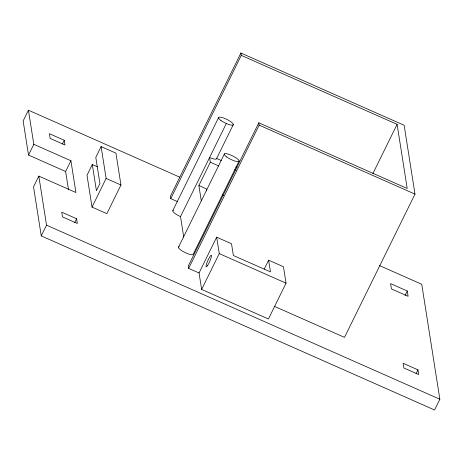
<?xml version="1.0" encoding="UTF-8"?>
<svg xmlns="http://www.w3.org/2000/svg" width="463" height="463" viewBox="0 0 463 463"><rect width="100%" height="100%" fill="white"/><g stroke="black" fill="none" stroke-linecap="round" stroke-linejoin="round"><path stroke-width="0.69" d="M179.812 177.202L28.434 110.206L23.15 120.947L28.521 155.07L65.63 171.489L68.518 189.847M28.521 155.07L33.811 144.329L28.434 110.206M33.811 144.329L70.914 160.748L75.915 192.515L38.811 176.096L33.527 186.838L41.253 235.904L434.566 409.981L439.85 399.233L421.747 284.276L379.446 265.554M62.372 144.074L64.241 140.277L49.396 133.709L50.137 138.42L64.982 144.988L64.241 140.277M65.63 171.489L70.914 160.748M41.253 235.904L46.537 225.163L38.811 176.096M92.293 164.498L87.003 175.24L92.021 207.088L106.86 213.657L120.959 185.009L115.947 153.16L101.102 146.592L95.795 157.374L99.921 183.574L96.414 190.698L92.293 164.498L97.456 166.778M74.734 222.553L76.598 218.762L61.753 212.193L62.499 216.898L77.338 223.467L76.598 218.762M92.021 207.088L106.12 178.44L101.102 146.592M274.432 306.356L344.501 337.365L414.993 194.113L404.153 125.276L240.893 53.019L170.401 196.277L170.772 198.633L177.375 201.555M170.772 198.633L241.264 55.375L240.893 53.019M172.873 210.486L218.692 117.371M183.73 237.097L180.506 216.62L226.326 123.505M201.295 200.884L198.87 185.518L210.329 162.235L209.589 157.53A8.224 1.974 26.2 0 0 216.638 158.462L221.262 160.511M216.638 158.462L233.375 124.437M178.62 246.964L224.433 153.849M239.122 160.916L193.303 254.031A8.224 1.974 26.2 0 1 184.32 252.167A8.224 1.974 26.2 0 1 179.268 246.727M241.264 55.375L397.104 124.344L407.203 188.476L258.782 122.788L188.291 266.04L188.661 268.395L199.049 272.996L201.636 289.427L268.424 318.984L286.047 283.171L283.46 266.74L268.621 260.171L264.211 269.125M188.661 268.395L259.153 125.137L258.782 122.788M199.049 272.996L216.672 237.178L231.517 243.746L233.369 255.512L270.467 271.897L268.621 260.171M201.636 289.427L219.259 253.614L216.672 237.178M372.86 173.613L397.104 124.344M405.096 295.429L407.272 291.007L390.575 283.616L391.409 288.912L408.111 296.303L407.272 291.007M416.098 373.635L417.962 369.844L403.123 363.276L403.863 367.981L418.702 374.55L417.962 369.844M259.153 125.137L414.993 194.113M235.8 166.94L237.12 167.525M234.764 169.551L236.084 170.135M210.329 162.235L218.901 166.032M222.379 194.935L223.698 195.525M198.87 185.518L206.295 188.8L206.625 190.895M106.12 178.44L120.959 185.009M219.259 253.614L286.047 283.171M46.537 225.163L439.85 399.233M180.506 216.62A8.224 1.974 26.2 0 1 173.527 210.248M226.714 156.969A8.224 1.974 26.2 0 0 238.966 161.413A8.224 1.974 26.2 0 0 229.422 154.509A8.224 1.974 26.2 0 0 226.714 156.969M220.973 120.496A8.224 1.974 26.2 0 0 233.219 124.935A8.224 1.974 26.2 0 0 223.675 118.03A8.224 1.974 26.2 0 0 220.973 120.496M207.673 265.334A6.372 1.03 -66.1 0 0 211.522 255.426A6.372 1.03 -66.1 0 0 207.175 262.168A6.372 1.03 -66.1 0 0 207.673 265.334"/></g></svg>
